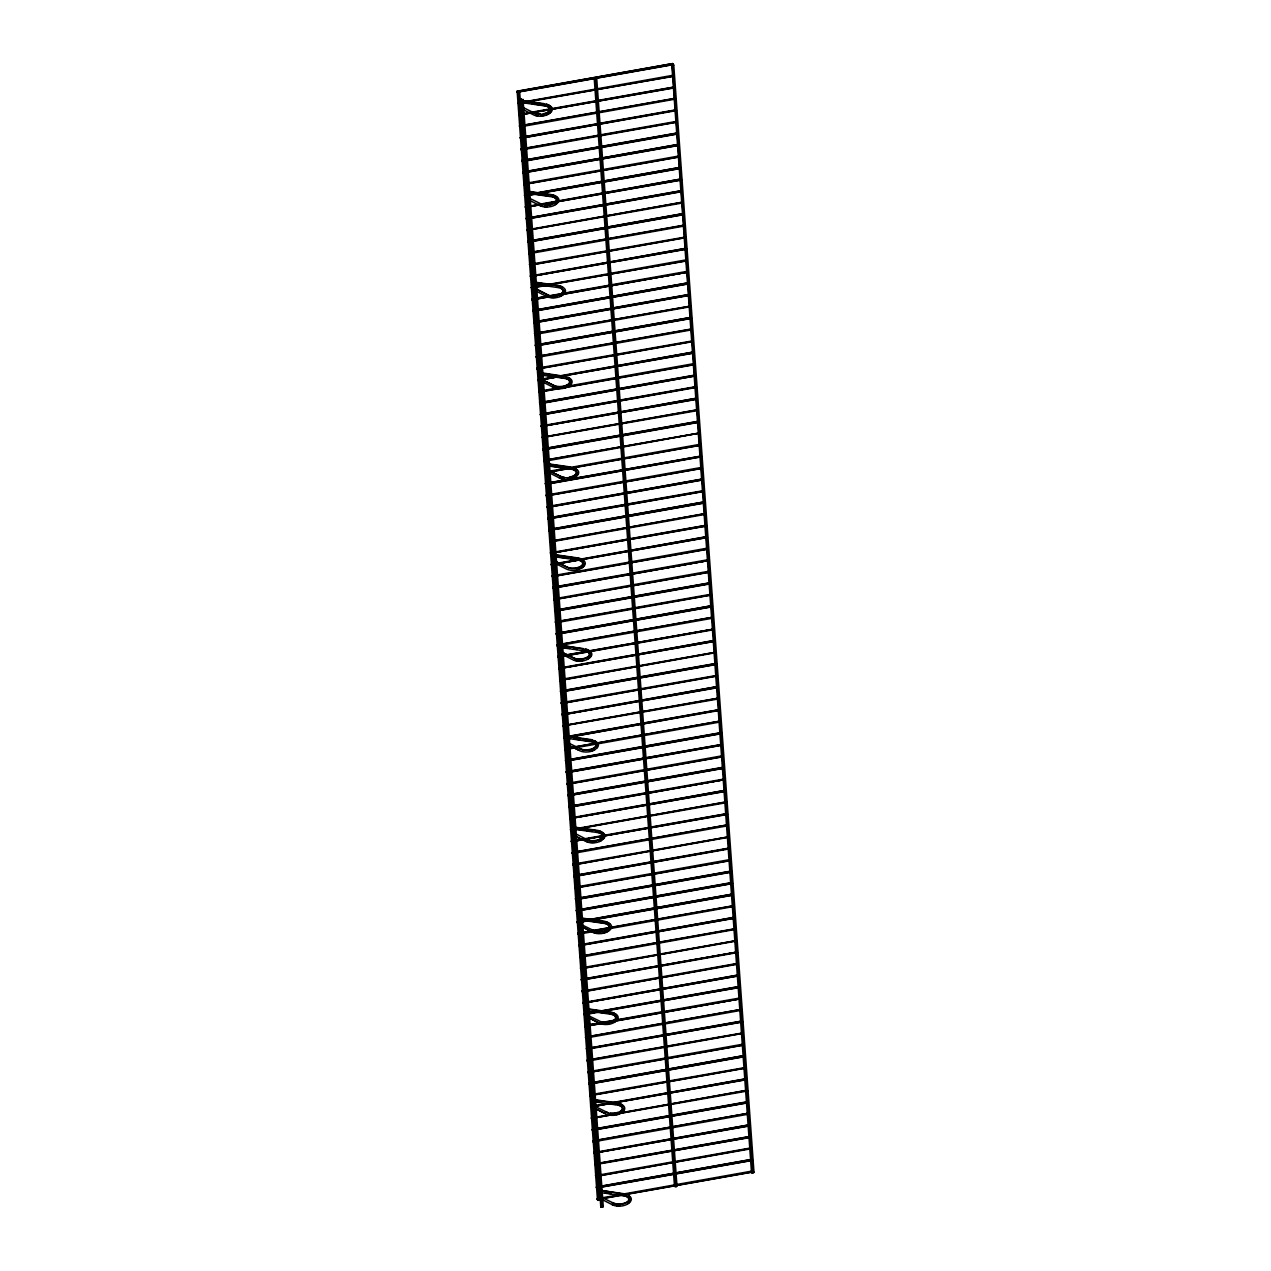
<?xml version="1.0" encoding="UTF-8"?>
<svg xmlns="http://www.w3.org/2000/svg" width="1271" height="1271" viewBox="0 0 1271 1271"><rect width="100%" height="100%" fill="white"/><g stroke="black" fill="none" stroke-linecap="round" stroke-linejoin="round"><path stroke-width="1.5" d="M517.011 91.417L517.297 92.338L517.011 91.417L672.82 63.55L517.122 91.194M673.821 76.228L673.662 75.084L673.916 76.292L518.075 103.11M674.583 86.682L674.758 87.826L518.759 114.962L674.694 87.064M518.965 115.407L518.79 114.263M519.712 126.878L519.537 125.734L519.807 126.941L675.6 99.059L675.33 98.153L675.6 99.059M520.363 137.554L520.633 138.475L520.363 137.554L676.363 110.132L520.554 138.412M521.189 149.088L521.475 150.01L521.189 149.088L677.046 121.984M522.222 161.481L522.047 160.337L522.317 161.544L678.094 133.963L677.84 132.756L677.999 133.9M522.874 172.157L523.144 173.078L522.874 172.157L678.666 144.29L678.936 145.498L678.65 144.576M523.7 183.691L523.986 184.613L523.7 183.691L679.604 155.888L679.763 157.032L679.604 155.888M524.542 195.226L524.812 196.147L524.542 195.226L680.335 167.359L524.653 195.003M525.368 206.76L681.272 178.957L681.447 180.101L525.447 207.237L681.272 178.957M525.479 206.538L525.559 207.618M682.177 191.571L526.401 219.152L526.21 218.294L682.098 190.491L682.273 191.635L682.098 190.491M683.131 202.867L527.115 230.305L682.94 202.025L683.115 203.169L682.94 202.025M527.322 230.75L527.147 229.606M527.878 241.363L528.164 242.284L527.878 241.363L683.687 213.496L527.989 241.14M528.784 253.374L528.943 253.056M529.546 264.432L529.832 265.353L529.546 264.432L685.562 236.994M686.356 249.243L530.468 276.442L686.276 248.163L686.451 249.307L686.276 248.163M530.674 276.887L530.5 275.743M687.198 260.777L687.023 259.634L687.293 260.825L531.453 287.659M532.056 299.035L532.342 299.956L532.056 299.035L688.135 272.073L532.247 299.892M532.899 310.569L533.169 311.49L532.899 310.569L688.691 282.702L688.961 283.894L688.675 282.988M533.804 322.58L533.963 322.246M534.678 333.415L534.853 334.559L534.583 333.352L690.582 306.2M535.409 345.172L535.679 346.093L535.409 345.172L691.202 317.305L691.472 318.497L691.186 317.591M536.314 357.183L536.457 356.849M537.077 368.24L537.347 369.162L537.077 368.24L693.092 340.803M537.903 379.775L693.807 351.956L693.982 353.1L537.983 380.251L693.807 351.956M538.189 380.68L538.014 379.552M538.936 392.167L538.761 391.023L539.031 392.215L694.808 364.634L694.554 363.442L694.713 364.57M539.762 403.701L539.603 402.557L539.857 403.749L695.666 375.882L695.38 374.977L539.682 402.621M540.413 414.378L540.699 415.283L540.413 414.378L696.429 386.94L540.604 415.236M541.255 425.912L697.144 398.093L697.318 399.237L541.319 426.389L697.144 398.093M541.367 425.674L541.446 426.77M698.176 410.485L697.89 409.564L698.176 410.485L542.32 437.589M543.114 449.839L542.939 448.695L543.21 449.886L698.986 422.306L698.732 421.098L698.891 422.242M543.94 461.357L543.781 460.229L544.036 461.421L699.765 433.077L543.877 460.277M544.671 472.526L544.814 472.192M545.545 483.345L545.704 484.489L545.45 483.298L701.449 456.146M546.276 495.118L546.546 496.024L546.276 495.118L702.164 467.299L702.339 468.443L702.164 467.299M547.181 507.129L702.99 478.833L703.165 479.977L702.99 478.833M547.944 518.187L548.214 519.092L547.944 518.187L703.8 491.067M548.77 529.721L549.056 530.627L548.77 529.721L704.579 501.838L548.881 529.483M549.676 541.732L705.5 513.436L705.675 514.58L705.5 513.436M706.342 524.971L706.517 526.115L550.518 553.266L706.454 525.352M550.724 553.695L550.55 552.551M707.248 537.585L551.36 564.801L707.184 536.505L707.343 537.649L707.184 536.505M551.566 565.23L551.392 564.086M552.186 576.319L552.345 576.001M552.949 587.393L553.235 588.298L552.949 587.393L709.027 560.432L553.139 588.235M553.791 598.927L554.077 599.833L553.791 598.927L709.679 571.108L709.854 572.252L709.679 571.108M554.807 611.303L554.649 610.159L554.903 611.367L710.696 583.786L710.425 582.579L710.6 583.723M555.459 621.996L555.745 622.901L555.459 621.996L711.315 594.876M556.301 633.53L556.571 634.436L556.301 633.53L712.094 605.647L556.412 633.292M557.127 645.064L557.413 645.97L557.127 645.064L712.936 617.182L557.238 644.826M558.16 657.441L557.985 656.297L713.984 629.161L558.033 657.059M714.779 641.394L558.875 668.594L714.699 640.314L714.874 641.458L714.699 640.314M559.081 669.039L558.906 667.895M559.637 679.667L559.923 680.573L715.652 652.23L559.637 679.667L559.828 680.509M560.543 691.662L560.702 691.345M561.305 702.736L561.591 703.641L561.305 702.736L717.321 675.298M562.147 714.254L718.036 686.451L718.21 687.595L562.211 714.731L718.036 686.451M562.433 715.176L562.259 714.032M719.068 698.828L718.782 697.922L719.068 698.828L563.212 725.948M564.006 738.181L563.831 737.037L564.102 738.244L719.831 709.901M564.658 748.857L564.928 749.779L564.658 748.857L720.45 720.991L720.721 722.198L720.435 721.277M565.563 760.868L565.706 760.551M566.437 771.704L566.612 772.847L566.342 771.64L722.341 744.504M567.168 783.46L567.438 784.382L567.168 783.46L723.056 755.657L723.231 756.801L722.532 751.971M568.073 795.471L568.216 795.153M568.836 806.529L569.106 807.45L568.836 806.529L724.915 779.568L569.027 807.387M569.662 818.063L725.566 790.26L725.741 791.404L569.742 818.54L725.566 790.26M569.773 817.841L569.853 818.921M726.583 802.637L570.568 830.074L726.392 801.794L726.567 802.938L726.392 801.794M570.79 830.519L570.615 829.375M727.234 813.329L727.409 814.473L571.41 841.609L727.346 813.694M571.616 842.053L571.442 840.909M572.172 852.666L572.458 853.588L572.172 852.666L727.981 824.8L572.284 852.444M573.014 864.201L573.285 865.122L573.014 864.201L729.014 836.763L573.205 865.058M573.841 875.735L574.127 876.656L573.841 875.735L729.856 848.297L574.031 876.593M574.873 888.127L574.699 886.983L574.969 888.191L730.746 860.61L730.491 859.403L730.65 860.546M575.699 899.661L575.541 898.518L575.795 899.725L731.588 872.144L731.318 870.937L731.492 872.081M576.43 910.814L576.573 910.497M577.193 921.872L577.463 922.794L577.193 921.872L732.986 894.006L577.304 921.65M578.13 933.184L578.305 934.328L578.035 933.121L733.923 905.603L734.098 906.731L733.923 905.603M578.941 945.417L734.749 917.138L734.924 918.266L734.749 917.138M579.878 957.333L579.719 956.189L579.973 957.397L735.559 929.371M580.529 968.009L580.815 968.931L580.529 968.009L736.545 940.572L580.72 968.867M581.562 980.402L581.387 979.258L737.387 952.106L581.435 980.02M582.388 991.936L582.213 990.792L582.483 992L738.213 963.64M739.007 975.874L583.119 1003.089L738.928 974.793L739.102 975.937L738.928 974.793M583.325 1003.518L583.151 1002.39M739.849 987.408L739.674 986.28L739.944 987.472L584.104 1014.29M584.708 1025.681L584.994 1026.587L584.708 1025.681L740.786 998.72L584.898 1026.539M585.55 1037.215L585.82 1038.121L585.55 1037.215L741.343 1009.349L741.613 1010.54L741.327 1009.635M742.359 1022.011L742.185 1020.867L742.455 1022.075L586.614 1048.893M587.218 1060.284L587.504 1061.19L587.218 1060.284L743.074 1033.18M588.06 1071.818L588.33 1072.724L588.06 1071.818L743.948 1043.999L744.123 1045.143L743.948 1043.999M588.886 1083.353L589.172 1084.258L588.886 1083.353L744.695 1055.47L588.997 1083.114M589.728 1094.887L589.998 1095.793L589.728 1094.887L745.743 1067.449M746.538 1079.683L590.634 1106.898L746.458 1078.602L746.633 1079.746L746.458 1078.602M590.84 1107.327L590.665 1106.183M747.475 1090.995L591.476 1118.432L747.284 1090.137L747.459 1091.281L746.744 1086.133M591.682 1118.861L591.508 1117.717M592.302 1129.967L592.461 1129.633M593.064 1141.024L593.35 1141.93L593.064 1141.024L748.873 1113.142L593.176 1140.786M593.907 1152.559L749.795 1124.74L749.969 1125.884L593.97 1153.035L749.795 1124.74M594.018 1152.32L594.097 1153.401M750.716 1137.354L750.541 1136.21L750.811 1137.418L594.971 1164.236M595.765 1176.469L595.591 1175.325L595.861 1176.533L751.59 1148.19M596.417 1187.162L596.687 1188.067L596.417 1187.162L752.21 1159.279L752.48 1160.487L752.194 1159.581M597.481 1199.999L517.249 92.735L518.187 91.893L519.696 92.29L599.785 1200.062L598.037 1200.38L597.465 1198.839M517.202 92.275L672.995 64.694L672.915 63.614M680.43 167.422L680.605 168.566L680.319 167.645M683.782 213.56L683.941 214.704L683.671 213.782M684.608 225.094L684.783 226.238L684.513 225.031L528.831 252.675M529.737 265.289L685.53 237.709L685.45 236.628M689.518 294.522L689.803 295.428L689.518 294.522L533.725 322.103M690.423 306.533L690.455 305.818M692.139 328.887L692.298 330.031L692.044 328.839L536.346 356.484M692.965 340.421L693.14 341.565L537.268 369.098M699.844 433.554L699.654 432.696M700.496 444.23L700.655 445.374L700.496 444.23L544.592 472.049M701.29 456.48L701.322 455.765M703.721 490.606L548.055 517.948M548.961 530.563L704.754 502.982L704.674 501.902M708.185 549.183L707.915 547.976L708.185 549.183L552.297 576.7M712.189 605.711L712.364 606.855L712.078 605.933M713.031 617.245L713.19 618.389L712.92 617.468M714.032 629.923L713.857 628.78M715.541 651.848L715.605 652.929M716.367 663.383L716.542 664.526L716.272 663.319L560.59 690.963M717.209 674.917L717.384 676.061L561.496 703.578M721.388 732.589L721.563 733.732L721.293 732.525L565.595 760.169M722.182 744.822L722.214 744.123M723.898 767.191L724.057 768.335L723.803 767.128L568.105 794.772M724.613 778.948L568.947 806.307M728.076 824.863L728.235 826.007L727.965 825.086M732.255 882.535L732.414 883.679L732.16 882.471L576.462 910.115M733.081 894.069L733.256 895.197L732.97 894.291M735.782 929.514L735.496 928.608L579.798 956.253M736.433 940.19L736.592 941.334M737.434 952.869L737.259 951.725M589.077 1084.211L744.87 1056.614L744.79 1055.534M589.919 1095.729L745.696 1068.148L745.616 1067.068M748.126 1101.671L748.301 1102.815L748.031 1101.607L592.35 1129.252M748.969 1113.205L749.127 1114.349L748.857 1113.444M753.147 1170.877L753.306 1172.021L753.147 1170.877L597.243 1198.696M518.727 100.854L518.838 102.379L519.362 99.948M526.051 192.302L525.94 190.777L525.416 193.208M531.898 282.512L532.009 284.037M532.517 281.606L532.342 283.91L557.095 287.437A10.136 5.227 -4.1 0 1 562.831 294.904A10.136 5.227 -4.1 0 1 546.88 296.604L534.662 290.36L535.679 290.948L536.187 288.755L546.721 294.443A10.136 5.227 -4.1 0 0 548.77 295.206M539.222 373.976L539.111 372.435L559.717 375.565M545.799 464.805L545.688 463.264M552.377 555.634L552.265 554.108M559.033 645.509L558.334 647.368L558.843 644.937L586.424 649.513A11.407 5.894 -4.1 0 1 588.298 658.728M564.896 729.808L565.245 738.054M572.125 828.12L572.014 826.595M578.702 918.949L578.591 917.424M585.28 1009.778L585.168 1008.253M591.762 1099.081L591.237 1101.512M598.53 1190.498L597.815 1192.341L598.339 1189.91L625.904 1194.486A11.407 5.894 -4.1 0 1 627.779 1203.701M523.144 108.623L523.032 107.098M542.781 379.584L542.892 381.109L541.573 381.824L542.097 379.616M547.833 472.034L548.675 470.445M549.469 471.954L549.358 470.413M556.047 562.783L555.935 561.242M562.624 653.612L562.513 652.087M571.839 828.883L596.592 832.41A10.136 5.227 -4.1 0 1 602.327 839.877A10.136 5.227 -4.1 0 1 586.36 841.593L574.492 835.968L574.381 834.443M582.372 926.098L581.594 924.605L580.736 926.178L581.737 926.766M588.95 1016.927L588.838 1015.402M595.543 1107.756L595.432 1106.231M602.12 1198.585L602.009 1197.06M522.889 99.853L520.729 99.281L522.095 100.187M594.272 79.088L596.735 78.659L676.966 1185.922L676.029 1186.764L674.504 1186.367L594.272 79.088L595.797 79.501M671.295 65.457L673.757 65.028L753.989 1172.291L753.052 1173.133L751.526 1172.72L671.866 65.838M673.757 65.028L672.82 65.854M600.802 1207.053L603.264 1206.608L600.802 1207.053L600.23 1199.141M674.504 1186.367L676.966 1185.922M751.526 1172.72L753.989 1172.291M565.087 735.893L564.912 738.197M575.159 835.937L575.684 833.744L588.997 840.671A8.849 4.576 -4.1 0 0 602.454 836.175M599.928 1199.57L597.322 1199.173M517.313 92.052L673.09 64.456M517.853 102.951L673.741 75.148M518.155 103.587L673.932 75.99M518.695 114.485L674.472 86.905M518.981 115.121L674.774 87.524M519.632 125.797L675.425 98.217M519.521 126.02L675.314 98.439M520.475 137.332L676.251 109.751M520.649 138.189L676.442 110.593M521.301 148.866L677.093 121.285M521.38 149.946L677.268 122.127M522.143 160.4L677.92 132.82M522.031 160.623L677.824 133.042M522.333 161.242L678.11 133.662M522.969 171.935L678.762 144.354M523.159 172.777L678.952 145.196M523.048 173.015L678.841 145.434M524.002 184.311L679.778 156.73M523.89 184.549L679.683 156.969M524.828 195.845L680.62 168.265M524.732 196.084L680.509 168.503M525.67 207.38L681.463 179.799M526.21 218.294L682.003 190.714M526.512 218.914L682.289 191.333M527.052 229.829L682.829 202.248M528.18 241.983L683.957 214.402M528.069 242.221L683.862 214.64M528.72 252.897L684.497 225.317M528.911 253.755L684.799 225.936M529.848 265.051L685.641 237.47M530.388 275.966L686.181 248.385M530.69 276.585L686.467 249.005M531.23 287.5L687.118 259.697M531.516 288.12L687.309 260.539M532.168 298.812L687.961 271.231M532.358 299.654L688.135 272.073M533.01 310.346L688.787 282.766M533.185 311.188L688.977 283.608M533.089 311.427L688.866 283.846M533.836 321.881L689.629 294.3M534.027 322.723L689.819 295.142M533.915 322.961L689.708 295.38M534.567 333.638L690.36 306.057M534.757 334.495L690.646 306.676M535.504 344.949L691.297 317.353M535.695 345.791L691.488 318.211M535.584 346.03L691.376 318.449M536.235 356.706L692.028 329.125M536.426 357.564L692.314 329.745M537.363 368.86L693.156 341.279M538.205 380.394L693.998 352.814M538.745 391.309L694.633 363.49M539.047 391.929L694.824 364.348M539.587 402.843L695.364 375.263M539.873 403.463L695.666 375.882M540.525 414.139L696.317 386.559M540.715 414.997L696.492 387.417M541.541 426.532L697.334 398.951M542.193 437.208L697.986 409.627M542.097 437.446L697.874 409.866M543.035 448.742L698.812 421.162M542.924 448.981L698.716 421.4M543.225 449.6L699.002 422.02M543.766 460.515L699.543 432.934M544.894 472.669L700.671 445.088M544.782 472.891L700.575 445.311M545.434 483.584L701.227 456.003M545.72 484.203L701.513 456.623M545.624 484.426L701.401 456.845M546.562 495.738L702.355 468.157M546.451 495.96L702.243 468.379M547.102 506.652L702.895 479.072M547.404 507.272L703.181 479.691M547.293 507.494L703.07 479.914M548.23 518.806L704.023 491.226M548.119 519.029L703.912 491.448M549.072 530.341L704.849 502.76M549.612 541.255L705.405 513.675M549.803 542.097L705.691 514.294M550.454 552.79L706.231 525.209M550.74 553.409L706.533 525.829M551.28 564.324L707.073 536.743M551.582 564.944L707.359 537.363M552.122 575.858L708.011 548.039M552.408 576.478L708.201 548.897M553.06 587.154L708.853 559.574M553.25 588.012L709.027 560.432M554.077 599.547L709.869 571.966M553.981 599.769L709.758 572.188M554.728 610.223L710.521 582.642M554.633 610.461L710.41 582.881M554.919 611.081L710.711 583.5M555.57 621.757L711.363 594.177M555.649 622.838L711.538 595.035M556.587 634.15L712.38 606.569M556.476 634.372L712.268 606.791M557.318 645.906L713.206 618.103M557.969 656.599L713.762 629.002M558.255 657.218L714.048 629.638M558.811 668.133L714.588 640.536M559.097 668.753L714.89 641.172M559.939 680.287L715.716 652.706M560.479 691.202L716.256 663.605M560.765 691.821L716.558 664.24M560.67 692.044L716.447 664.463M561.607 703.356L717.384 675.775M562.449 714.89L718.226 687.293M563.085 725.566L718.878 697.986M562.989 725.789L718.766 698.208M563.927 737.101L719.72 709.52M563.816 737.323L719.608 709.742M564.117 737.958L719.894 710.362M564.769 748.635L720.546 721.054M564.848 749.715L720.736 721.896M565.484 760.392L721.277 732.811M565.786 761.027L721.563 733.431M565.674 761.25L721.467 733.669M566.326 771.926L722.119 744.345M566.628 772.561L722.405 744.965M566.516 772.784L722.293 745.203M567.454 784.096L723.247 756.499M567.343 784.318L723.135 756.738M567.994 794.995L723.787 767.414M568.296 795.614L724.073 768.034M568.185 795.853L723.977 768.272M569.122 807.149L724.915 779.568M569.964 818.683L725.757 791.102M570.504 829.598L726.297 802.017M571.346 841.132L727.123 813.551M571.632 841.752L727.425 814.171M572.363 853.524L728.251 825.705M573.3 864.82L729.093 837.239M573.952 875.512L729.745 847.932M574.142 876.355L729.935 848.774M574.683 887.269L730.571 859.466M574.985 887.889L730.761 860.308M575.62 898.581L731.413 871M575.525 898.804L731.302 871.223M575.811 899.423L731.603 871.842M576.351 910.338L732.144 882.757M576.653 910.957L732.43 883.377M576.541 911.196L732.334 883.615M577.479 922.492L733.272 894.911M577.384 922.73L733.16 895.149M578.019 933.407L733.812 905.826M578.21 934.264L734.114 906.445M578.861 944.941L734.654 917.36M579.163 945.56L734.94 917.98M579.052 945.799L734.829 918.218M579.703 956.475L735.48 928.894M580.831 968.629L736.608 941.048M581.371 979.544L737.148 951.963M581.657 980.163L737.45 952.583M582.197 991.078L738.101 963.259M582.499 991.698L738.292 964.117M583.039 1002.612L738.832 975.032M583.341 1003.232L739.118 975.651M583.977 1013.924L739.77 986.328M583.882 1014.147L739.658 986.566M584.167 1014.766L739.96 987.186M584.819 1025.459L740.612 997.862M585.01 1026.301L740.786 998.72M585.661 1036.993L741.438 1009.396M585.74 1038.073L741.629 1010.254M586.487 1048.511L742.28 1020.931M586.392 1048.75L742.169 1021.169M586.678 1049.369L742.471 1021.789M587.329 1060.046L743.233 1032.846M587.409 1061.142L743.297 1033.323M588.346 1072.438L744.139 1044.857M588.235 1072.676L744.028 1045.08M589.188 1083.972L744.965 1056.392M590.014 1095.507L745.807 1067.926M590.57 1106.421L746.347 1078.841M590.856 1107.041L746.649 1079.46M591.396 1117.956L747.189 1090.375M592.238 1129.49L748.015 1101.909M592.524 1130.11L748.317 1102.529M592.413 1130.332L748.206 1102.751M593.255 1141.866L749.143 1114.063M594.192 1153.178L749.985 1125.598M594.844 1163.855L750.637 1136.274M594.749 1164.093L750.525 1136.512M595.035 1164.713L750.827 1137.132M595.575 1175.627L751.479 1147.808M595.877 1176.247L751.654 1148.666M596.528 1186.923L752.305 1159.343M596.703 1187.781L752.496 1160.201M596.592 1188.004L752.384 1160.423M597.545 1199.316L753.322 1171.735M597.434 1199.538L753.226 1171.957M519.029 100.075L526.639 101.172M532.358 101.982L543.781 103.602M519.553 100.52L546.927 104.524A11.407 5.894 -4.1 0 1 546.403 114.771M522.46 102.347L528.164 103.158M531.961 103.698L545.593 105.715M521.078 102.522L543.94 105.779A10.136 5.227 -4.1 0 1 549.676 113.23A10.136 5.227 -4.1 0 1 533.709 114.946L522.508 109.29M525.606 190.92L537.029 192.541M544.639 193.621L550.359 194.447A10.136 5.227 -4.1 0 1 557.588 199.229M526.13 191.365L553.52 195.353A11.407 5.894 -4.1 0 1 555.379 204.567M527.131 192.906L548.055 195.877M527.672 193.351L550.518 196.608A10.136 5.227 -4.1 0 1 556.253 204.075A10.136 5.227 -4.1 0 1 540.302 205.775L529.086 200.119L529.61 197.926M534.09 282.019L549.326 284.18M532.708 282.194L560.098 286.182A11.407 5.894 -4.1 0 1 559.558 296.429M535.615 284.005L541.319 284.815M545.132 285.355L550.836 286.166M539.285 373.023L566.675 377.01A11.407 5.894 -4.1 0 1 570.425 384.938M540.302 374.564L544.099 375.104M547.912 375.644L563.117 377.821M538.92 374.738L563.673 378.265A10.136 5.227 -4.1 0 1 569.408 385.733A10.136 5.227 -4.1 0 1 553.457 387.433L541.255 381.205M545.354 463.407L570.107 466.934M545.879 463.851L573.253 467.839A11.407 5.894 -4.1 0 1 575.128 477.07M550.693 465.933L571.918 469.047M545.513 465.567L570.266 469.094A10.136 5.227 -4.1 0 1 576.001 476.561A10.136 5.227 -4.1 0 1 560.034 478.261L550.438 473.416M551.932 554.235L576.684 557.762A10.136 5.227 -4.1 0 1 583.643 561.194M552.456 554.68L579.846 558.668A11.407 5.894 -4.1 0 1 581.705 567.899M551.566 555.951L566.771 558.128M570.584 558.668L574.381 559.208M552.091 556.396L576.843 559.923A10.136 5.227 -4.1 0 1 582.579 567.39A10.136 5.227 -4.1 0 1 566.628 569.106L555.411 563.45M562.322 645.604L583.262 648.591M563.847 647.59L569.551 648.417M573.364 648.957L577.161 649.497M558.668 647.225L583.421 650.752A10.136 5.227 -4.1 0 1 589.156 658.219A10.136 5.227 -4.1 0 1 573.205 659.935L562.004 654.279M572.713 736.989L589.855 739.42A10.136 5.227 -4.1 0 1 592.254 739.849M565.611 736.338L593.001 740.342A11.407 5.894 -4.1 0 1 596.75 748.254M566.628 737.879L570.425 738.435M574.238 738.975L579.941 739.786M583.739 740.326L589.442 741.136M567.152 738.324L589.998 741.581A10.136 5.227 -4.1 0 1 595.734 749.048A10.136 5.227 -4.1 0 1 579.783 750.764L568.582 745.108L569.106 742.915M571.68 826.722L596.433 830.249A10.136 5.227 -4.1 0 1 600.881 831.441M572.204 827.167L599.578 831.17A11.407 5.894 -4.1 0 1 603.328 839.082M577.018 829.264L582.722 830.074M586.519 830.614L592.222 831.425M578.257 917.551L591.587 919.457M595.4 919.997L603.01 921.078A10.136 5.227 -4.1 0 1 609.969 924.525M578.782 917.996L606.172 921.999A11.407 5.894 -4.1 0 1 611.446 927.671A11.407 5.894 -4.1 0 1 602.851 932.946M589.299 920.903L602.613 922.794M578.416 919.727L603.169 923.254A10.136 5.227 -4.1 0 1 608.904 930.706A10.136 5.227 -4.1 0 1 592.953 932.421L583.341 927.576M584.835 1008.396L609.587 1011.923A10.136 5.227 -4.1 0 1 616.816 1016.705M585.359 1008.84L612.749 1012.828A11.407 5.894 -4.1 0 1 614.624 1022.043M584.469 1010.111L588.266 1010.652M599.69 1012.272L605.393 1013.082M584.994 1010.556L609.746 1014.083A10.136 5.227 -4.1 0 1 616.975 1018.865M591.412 1099.224L614.274 1102.481M591.936 1099.669L619.327 1103.657A11.407 5.894 -4.1 0 1 623.076 1111.585M592.953 1101.21L598.657 1102.021M611.971 1103.911L615.768 1104.451M591.571 1101.385L616.324 1104.912A10.136 5.227 -4.1 0 1 622.059 1112.379A10.136 5.227 -4.1 0 1 606.108 1114.079L594.907 1108.423M598.005 1190.053L622.758 1193.58A10.136 5.227 -4.1 0 1 625.173 1194.009M605.234 1192.849L610.938 1193.66M598.164 1192.214L622.917 1195.741A10.136 5.227 -4.1 0 1 628.652 1203.208A10.136 5.227 -4.1 0 1 612.686 1204.908L601.485 1199.252M556.539 286.992L558.763 287.373M582.865 650.307L585.089 650.704A8.849 4.576 -4.1 0 1 587.996 656.853A8.849 4.576 -4.1 0 1 575.842 658.998L562.846 652.706M596.02 831.965L598.244 832.362A8.849 4.576 -4.1 0 1 602.216 834.999M609.19 1013.623L611.415 1014.02A8.849 4.576 -4.1 0 1 614.322 1020.168A8.849 4.576 -4.1 0 1 602.168 1022.329L589.172 1016.022M622.345 1195.296L624.569 1195.693A8.849 4.576 -4.1 0 1 627.477 1201.842A8.849 4.576 -4.1 0 1 615.323 1203.987L602.343 1197.679M539.349 205.219L541.605 206.045M552.52 386.877L554.76 387.703M559.097 477.705L561.337 478.531A11.407 5.894 -4.1 0 0 564.054 479.024M585.423 841.037L587.663 841.863M611.748 1204.352L613.988 1205.178M522.349 107.129L536.346 114.025A8.849 4.576 -4.1 0 0 547.833 112.388A8.849 4.576 -4.1 0 0 547.388 106.383M528.943 197.958L542.939 204.853A8.849 4.576 -4.1 0 0 555.093 202.693A8.849 4.576 -4.1 0 0 552.186 196.544M536.521 289.375L549.517 295.682A8.849 4.576 -4.1 0 0 561.004 294.046A8.849 4.576 -4.1 0 0 560.559 288.04M545.307 381.236L553.298 385.272A10.136 5.227 -4.1 0 0 570.329 382.253M543.098 380.204L556.094 386.511A8.849 4.576 -4.1 0 0 566.802 385.367A8.849 4.576 -4.1 0 0 568.487 379.759M551.884 472.065L559.875 476.101A10.136 5.227 -4.1 0 0 564.34 477.292M549.676 471.033L562.672 477.34A8.849 4.576 -4.1 0 0 574.158 475.719A8.849 4.576 -4.1 0 0 573.714 469.698M556.857 562.084L566.469 566.93A10.136 5.227 -4.1 0 0 582.42 565.23M556.269 561.861L569.265 568.169A8.849 4.576 -4.1 0 0 581.419 566.024A8.849 4.576 -4.1 0 0 578.512 559.875M561.846 652.118L573.046 657.758A10.136 5.227 -4.1 0 0 588.997 656.058M568.423 742.947L582.42 749.826A8.849 4.576 -4.1 0 0 592.238 749.112A8.849 4.576 -4.1 0 0 595.638 744.155M574.015 747.761L578.845 750.208M574.158 835.349L583.818 840.226M582.595 925.193L595.591 931.5A8.849 4.576 -4.1 0 0 607.745 929.339A8.849 4.576 -4.1 0 0 604.837 923.191M582.356 926.988L594.256 932.692A11.407 5.894 -4.1 0 0 596.973 933.168M590.538 1018.643L598.593 1022.694M588.33 1017.594L599.531 1023.25A10.136 5.227 -4.1 0 0 616.562 1020.232M594.749 1106.263L608.745 1113.158A8.849 4.576 -4.1 0 0 620.899 1110.997A8.849 4.576 -4.1 0 0 617.992 1104.849M595.511 1108.662L605.171 1113.523M672.995 64.694L672.804 63.836M676.331 110.831L676.14 109.973M681.351 180.037L681.161 179.179M693.887 353.036L693.696 352.194M696.397 387.639L696.206 386.797M697.223 399.173L697.032 398.331M704.754 502.982L704.563 502.14M718.115 687.532L717.94 686.674M725.646 791.34L725.455 790.483M728.903 836.397L729.077 837.541M729.824 849.012L729.633 848.154M743.106 1032.465L743.313 1038.677M744.87 1056.614L744.679 1055.772M749.874 1125.82L749.699 1124.978M672.963 67.84L673.392 73.766M674.25 85.634L674.679 91.56M675.537 103.428L675.822 107.384M676.823 121.222L677.109 125.178M678.11 139.016L678.396 142.972M679.413 156.81L679.699 160.766M680.557 172.634L680.986 178.56M681.844 190.428L682.13 194.384M683.131 208.222L683.417 212.178M684.418 226.016L684.704 229.972M685.705 243.81L685.99 247.766M687.007 261.604L687.293 265.56M688.294 279.398L688.58 283.354M689.581 297.207L689.867 301.148M690.725 313.016L691.154 318.957M692.012 330.81L692.441 336.751M693.299 348.604L693.728 354.545M694.586 366.398L694.887 370.354M695.888 384.207L696.174 388.148M697.175 402.001L697.461 405.957M698.462 419.795L698.748 423.751M699.463 433.633L700.035 441.545M700.893 453.397L701.179 457.353M702.18 471.207L702.466 475.147M703.483 489.001L703.769 492.941M704.77 506.795L705.055 510.751M706.056 524.589L706.342 528.545M707.343 542.383L707.629 546.339M708.63 560.177L708.916 564.133M709.917 577.971L710.203 581.927M711.077 593.795L711.506 599.721M712.364 611.589L712.793 617.515M713.651 629.383L713.937 633.339M714.938 647.177L715.223 651.133M716.224 664.971L716.51 668.927M717.511 682.765L717.797 686.721M718.798 700.559L719.1 704.515M719.958 716.383L720.244 720.339M721.245 734.177L721.531 738.133M723.676 767.795L724.105 773.721M725.106 787.559L725.391 791.515M726.392 805.353L726.678 809.309M727.695 823.147L727.981 827.103M728.982 840.941L729.268 844.897M730.126 856.765L730.555 862.691M731.413 874.559L731.842 880.485M732.7 892.353L732.986 896.309M733.987 910.147L734.273 914.103M735.289 927.941L735.575 931.897M736.576 945.735L736.862 949.691M737.863 963.545L738.149 967.485M739.15 981.339L739.436 985.295M740.294 997.147L740.723 1003.089M741.581 1014.941L742.01 1020.883M744.171 1050.545L744.599 1056.471M745.457 1068.339L745.743 1072.295M748.031 1103.927L748.317 1107.883M749.318 1121.721L749.604 1125.677M750.462 1137.545L750.891 1143.471M751.765 1155.339L752.051 1159.279M672.232 64.614L752.464 1171.878M596.798 93.339L597.084 97.295M597.942 109.163L598.371 115.089M599.229 126.957L599.515 130.913M600.516 144.751L600.802 148.707M601.803 162.545L602.089 166.501M603.105 180.339L603.391 184.295M604.392 198.133L604.678 202.089M605.679 215.927L605.965 219.883M606.966 233.721L607.252 237.677M608.11 249.545L608.539 255.471M609.397 267.339L609.826 273.265M610.7 285.133L611.129 291.059M611.986 302.927L612.272 306.883M613.273 320.721L613.559 324.677M614.56 338.515L614.846 342.471M615.847 356.309L616.133 360.265M617.134 374.103L617.563 380.045M618.278 389.927L618.58 393.883M619.581 407.721L619.867 411.677M620.868 425.515L621.154 429.471M622.155 443.309L622.44 447.265M623.441 461.103L623.727 465.059M626.015 496.707L626.301 500.663M627.175 512.515L627.604 518.457M628.462 530.309L628.891 536.251M629.749 548.103L630.178 554.045M631.036 565.913L631.322 569.853M632.322 583.707L632.608 587.647M633.609 601.501L633.895 605.457M634.912 619.295L635.198 623.251M636.199 637.089L636.485 641.045M637.343 652.897L637.629 656.853M638.63 670.707L638.916 674.647M639.917 688.501L640.203 692.457M641.204 706.295L641.49 710.251M642.49 724.089L642.792 728.045M643.793 741.883L644.079 745.839M645.08 759.677L645.366 763.633M646.367 777.471L646.653 781.427M647.511 793.295L647.94 799.221M648.798 811.089L649.084 815.045M650.085 828.883L650.371 832.839M651.388 846.677L651.673 850.633M652.674 864.471L652.96 868.427M653.961 882.265L654.247 886.221M655.248 900.059L655.534 904.015M657.679 933.677L658.108 939.603M658.982 951.471L659.411 957.397M660.269 969.265L660.698 975.191M661.556 987.059L661.984 993.001M662.842 1004.853L663.128 1008.809M664.129 1022.647L664.415 1026.603M665.416 1040.441L665.702 1044.397M666.703 1058.25L667.005 1062.191M667.863 1074.059L668.292 1080M669.15 1091.853L669.436 1095.809M670.437 1109.647L670.723 1113.603M671.724 1127.441L672.009 1131.397M673.01 1145.25L673.296 1149.191M674.297 1163.044L674.583 1167M675.6 1180.838L676.029 1186.764M595.209 78.262L675.441 1185.525M523.032 99.345L603.264 1206.608M522.953 112.039L523.382 117.981M524.256 129.849L524.685 135.775M525.543 147.643L525.829 151.599M526.83 165.437L527.115 169.393M528.116 183.231L528.402 187.187M529.403 201.025L529.689 204.981M530.69 218.819L530.976 222.775M531.977 236.613L532.279 240.569M533.137 252.436L533.566 258.363M534.424 270.23L534.853 276.157M536.998 305.818L537.283 309.774M538.284 323.612L538.57 327.568M539.571 341.406L539.857 345.362M540.874 359.2L541.16 363.156M542.018 375.024L542.304 378.98M543.305 392.818L543.734 398.744M544.592 410.612L544.878 414.568M545.879 428.406L546.165 432.362M547.165 446.2L547.451 450.156M549.755 481.788L550.041 485.744M551.042 499.582L551.328 503.538M552.186 515.406L552.615 521.332M553.473 533.2L553.902 539.142M554.76 550.994L555.046 554.95M556.047 568.788L556.491 574.73M557.349 586.582L557.635 590.538M558.636 604.392L558.922 608.332M559.923 622.186L560.209 626.142M561.21 639.98L561.496 643.936M562.354 655.788L562.783 661.73M563.641 673.582L563.927 677.538M564.944 691.392L565.23 695.332M566.231 709.186L566.516 713.126M567.517 726.98L567.803 730.936M568.804 744.774L569.09 748.73M570.091 762.568L570.377 766.524M572.538 796.186L572.967 802.112M573.825 813.98L574.111 817.936M575.112 831.774L575.541 837.7M577.685 867.362L577.971 871.318M578.972 885.156L579.258 889.112M580.259 902.95L580.561 906.906M581.562 920.744L581.848 924.7M582.706 936.568L582.992 940.524M583.993 954.362L584.279 958.318M585.28 972.156L585.566 976.112M586.567 989.95L586.852 993.906M589.156 1025.538L589.442 1029.494M590.443 1043.332L590.729 1047.288M591.587 1059.156L592.016 1065.082M592.874 1076.95L593.303 1082.876M594.161 1094.744L594.59 1100.67M595.448 1112.538L595.734 1116.494M596.75 1130.332L597.036 1134.288M598.037 1148.126L598.323 1152.082M599.324 1165.92L599.61 1169.876M601.755 1199.538L602.041 1203.494M521.507 98.931L580.831 917.519M581.117 921.475L601.739 1206.211M521.587 113.612L522.159 121.523M522.731 129.435L523.302 137.347M524.16 149.215L524.589 155.141M525.304 165.023L525.876 172.935M526.591 182.817L527.163 190.729M527.878 200.611L528.45 208.523M529.165 218.421L529.753 226.317M530.468 236.215L531.04 244.111M531.755 254.009L532.327 261.921M532.899 269.817L533.613 279.715M534.185 287.611L534.9 297.509M535.472 305.421L536.187 315.303M536.759 323.215L537.331 331.111M538.062 341.009L538.634 348.921M539.206 356.817L539.921 366.715M540.493 374.611L541.208 384.509M541.78 392.421L542.495 402.303M543.067 410.215L543.638 418.111M544.353 428.009L544.925 435.905M545.656 445.803L546.228 453.715M547.086 465.567L547.515 471.509M548.23 481.391L548.802 489.303M549.517 499.185L550.089 507.097M550.804 516.979L551.376 524.891M551.948 532.803L552.52 540.715M553.378 552.567L553.965 560.479M554.537 568.391L555.252 578.273M555.824 586.185L556.396 594.097M557.111 603.979L557.54 609.905M558.398 621.773L558.97 629.685M559.685 639.567L560.114 645.509M560.972 657.361L561.544 665.273M562.275 675.155L562.703 681.097M563.561 692.965L563.99 698.891M564.705 708.773L565.277 716.685M565.992 726.567L566.564 734.479M567.279 744.361L567.851 752.273M568.566 762.155L569.138 770.067M569.869 779.949L570.441 787.861M571.013 795.773L571.728 805.655M572.3 813.567L573.014 823.449M573.586 831.361L574.301 841.259M574.873 849.155L575.445 857.067M576.16 866.949L576.732 874.861M577.447 884.759L578.035 892.655M578.75 902.553L579.322 910.449M580.037 920.347L580.609 928.259M581.324 938.141L581.753 944.067M582.611 955.935L583.039 961.861M583.754 971.759L584.326 979.655M585.184 991.523L585.613 997.449M586.487 1009.317L586.916 1015.259M587.631 1025.141L588.203 1033.053M588.918 1042.935L589.347 1048.861M590.205 1060.729L590.777 1068.641M591.349 1076.553L592.064 1086.435M592.636 1094.347L593.35 1104.229M593.938 1112.141L594.51 1120.053M595.225 1129.935L595.797 1137.847M596.512 1147.729L597.084 1155.641M597.799 1165.523L598.371 1173.435M599.086 1183.317L599.658 1191.229M520.49 116.868L520.776 120.824M521.777 134.662L522.063 138.618M523.064 152.456L523.35 156.412M525.495 186.074L525.924 192M526.798 203.868L527.227 209.794M528.085 221.662L528.514 227.588M529.371 239.456L529.657 243.412M530.658 257.25L530.944 261.206M531.945 275.044L532.231 279M533.232 292.838L533.518 296.794M534.392 308.662L534.821 314.588M535.679 326.456L535.965 330.412M536.966 344.25L537.252 348.206M538.253 362.044L538.539 366M539.54 379.838L539.825 383.794M540.826 397.632L541.112 401.588M542.129 415.426L542.415 419.382M543.416 433.22L543.702 437.176M544.56 449.044L544.989 454.97M545.847 466.838L546.276 472.764M547.134 484.632L547.563 490.558M548.421 502.426L548.707 506.382M549.707 520.22L549.993 524.176M552.297 555.808L552.583 559.764M553.584 573.618L553.87 577.558M554.728 589.426L555.014 593.382M556.015 607.22L556.301 611.176M557.302 625.014L557.588 628.97M559.891 660.602L560.177 664.558M561.178 678.412L561.464 682.352M562.465 696.206L562.751 700.162M563.752 714L564.038 717.956M566.183 747.602L566.628 753.544M567.486 765.412L567.772 769.352M568.773 783.206L569.058 787.162M570.059 801L570.345 804.956M571.346 818.794L571.632 822.75M572.633 836.588L572.919 840.544M575.08 870.206L575.366 874.162M576.367 888L576.653 891.956M577.654 905.794L577.94 909.75M578.941 923.588L579.226 927.544M580.227 941.382L580.513 945.338M581.514 959.176L581.8 963.132M583.961 992.794L584.39 998.72M585.248 1010.588L585.677 1016.514M586.535 1028.382L586.821 1032.338M587.822 1046.176L588.108 1050.132M589.109 1063.97L589.394 1067.926M590.411 1081.764L590.697 1085.72M592.985 1117.352L593.271 1121.308M594.129 1133.176L594.558 1139.102M595.416 1150.97L595.845 1156.896M596.703 1168.764L597.132 1174.706M597.99 1186.558L598.276 1190.514M518.187 91.893L598.419 1199.157M547.245 206.617A11.407 5.894 -4.1 0 1 544.322 206.538M557.175 200.596A10.136 5.227 -4.1 0 1 556.094 201.898M552.297 203.98A10.136 5.227 -4.1 0 1 547.197 204.869M628.764 1195.789A10.136 5.227 -4.1 0 1 628.494 1201.047M626.825 1202.191A10.136 5.227 -4.1 0 1 612.543 1202.747M619.644 1205.75A11.407 5.894 -4.1 0 1 616.705 1205.671M615.323 1019.374A10.136 5.227 -4.1 0 1 611.526 1021.455M606.442 1022.345A10.136 5.227 -4.1 0 1 601.421 1021.836M609.445 1023.775A11.407 5.894 -4.1 0 1 603.55 1024.013M596.655 745.584A10.136 5.227 -4.1 0 1 579.624 748.603M594.304 740.612A10.136 5.227 -4.1 0 1 596.798 742.868M591.666 741.533A8.849 4.576 -4.1 0 1 594.812 743.09M594.876 749.556A11.407 5.894 -4.1 0 1 589.696 751.288M576.907 473.082A10.136 5.227 -4.1 0 1 569.567 477.086M574.556 468.109A10.136 5.227 -4.1 0 1 577.05 470.365M567.978 377.28A10.136 5.227 -4.1 0 1 570.743 380.887M565.341 378.218A8.849 4.576 -4.1 0 1 567.136 378.869M566.151 387.258A11.407 5.894 -4.1 0 1 563.371 387.957M603.232 836.413A10.136 5.227 -4.1 0 1 586.217 839.432M602.438 832.457A10.136 5.227 -4.1 0 1 603.661 835.031M601.453 840.385A11.407 5.894 -4.1 0 1 599.054 841.418M596.274 842.117A11.407 5.894 -4.1 0 1 590.38 842.339M609.826 927.242A10.136 5.227 -4.1 0 1 608.745 928.545M607.077 929.705A10.136 5.227 -4.1 0 1 604.948 930.61M602.486 931.23A10.136 5.227 -4.1 0 1 597.243 931.436M594.844 931.008A10.136 5.227 -4.1 0 1 592.794 930.261M579.306 568.931A11.407 5.894 -4.1 0 1 576.526 569.63M563.752 291.424A10.136 5.227 -4.1 0 1 561.019 293.887M558.875 294.808A10.136 5.227 -4.1 0 1 556.412 295.428M556.936 285.276A10.136 5.227 -4.1 0 1 562.942 287.484M556.793 297.128A11.407 5.894 -4.1 0 1 548.182 296.874M621.916 1110.203A10.136 5.227 -4.1 0 1 620.248 1111.362M618.103 1112.284A10.136 5.227 -4.1 0 1 610.414 1113.11M607.999 1112.665A10.136 5.227 -4.1 0 1 605.949 1111.918M618.58 1103.18A10.136 5.227 -4.1 0 1 623.124 1106.183M618.802 1113.904A11.407 5.894 -4.1 0 1 616.022 1114.603M590.221 652.023A10.136 5.227 -4.1 0 1 590.078 654.756M585.677 649.02A10.136 5.227 -4.1 0 1 589.283 650.8M583.119 660.459A11.407 5.894 -4.1 0 1 574.508 660.205M549.517 111.07A10.136 5.227 -4.1 0 1 543.241 113.77M540.62 114.04A10.136 5.227 -4.1 0 1 535.599 113.532M546.18 104.047A10.136 5.227 -4.1 0 1 550.724 107.05M543.623 115.47A11.407 5.894 -4.1 0 1 540.668 115.788M537.728 115.709A11.407 5.894 -4.1 0 1 535.012 115.216"/></g></svg>
